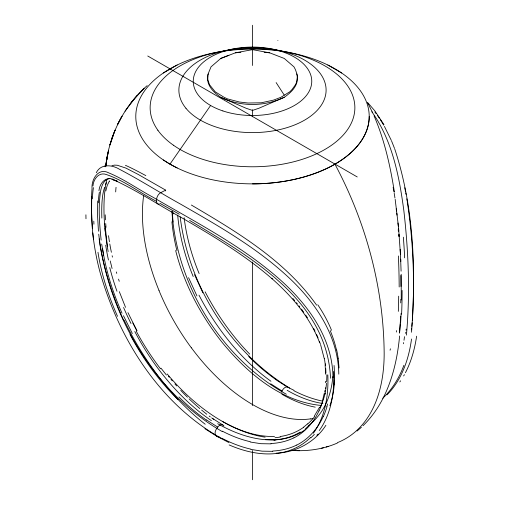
<?xml version="1.0" encoding="UTF-8"?>
<svg xmlns="http://www.w3.org/2000/svg" width="505" height="505" viewBox="0 0 505 505"><rect width="100%" height="100%" fill="white"/><g stroke="black" fill="none" stroke-linecap="round" stroke-linejoin="round"><path stroke-width="0.76" d="M159.113 204.096A5.385 3.112 -60 0 1 156.626 201.394L156.645 199.33A5.385 3.112 -60 0 1 160.672 192.695L165.665 190.151L165.627 190.922M401.26 299.964L401.172 274.259M400.831 299.402L400.736 302.912M91.727 196.603L91.582 212.226L92.44 228.254M97.699 200.977L97.566 215.951L98.456 231.221M400.73 316.237L399.581 332.997M325.504 382.702L325.586 381.319M207.82 75.965C206.179 85.364 213.729 92.459 220.754 97.288L246.143 108.272L252.5 110.425L258.857 108.272L284.239 97.288C291.278 92.453 298.834 85.345 297.174 75.933M400.301 323.85L399.512 332.947M412.339 320.347C414.921 280.824 413.185 240.986 407.283 201.817M412.143 322.764L411.815 326.35M406.424 335.112C410.199 293.639 408.545 251.749 403.817 210.415C399.221 176.15 392.347 140.504 371.863 111.813M399.606 336.002C396.577 368.435 387 402.422 363.007 425.734M411.417 329.885L411.625 328.124M411.531 332.246C416.082 271.09 414.119 207.77 394.777 149.076M105.665 166.77C108.941 135.801 123.573 106.075 147.207 85.61M105.678 166.391L107.199 156.746L105.627 166.682M325.473 387.695L325.321 388.616M105.804 190.978L107.18 185.581L109.112 181.623M324.178 393.584L322.398 401.286M324.98 390.434L324.646 392.05M92.971 185.935C93.381 179.155 98.999 171.624 106.504 174.585C124.495 180.733 139.828 192.752 156.626 201.394M98.955 190.656C99.567 184.211 104.579 176.87 111.914 178.934M105.987 182.791C102.174 205.503 104.213 228.923 108.152 251.534M207.984 75.296L208.306 73.957M326.83 406.639L327.543 403.994M105.797 184.653L106.618 181.977M106.372 181.383L106.801 180.083M403.899 365.285C399.354 377.614 392.379 389.191 382.777 398.249M293.967 390.308L287.244 386.981A5.385 3.112 -60 0 0 282.017 390.996L281.43 392.233M319.52 407.257L314.205 416.284M318.952 410.836C313.851 422.275 305.127 432.211 293.891 437.904M323.143 416.669C317.727 428.669 308.549 439.104 296.732 445.088M96.291 172.735C100.729 163.481 112.23 164.725 119.534 169.301C140.466 180.241 160.394 192.986 181.068 204.411C217.2 225.148 253.781 245.986 284.883 274.013C313.599 299.591 338.249 334.417 338.805 374.154M163.317 159.952L169.97 164.131L210.598 105.488M109.213 181.465L109.661 180.878M125.063 111.176L134.5 98.677L144.114 88.425M325.895 425.286C315.158 442.026 296.012 452.537 276.191 453.168M223.961 426.012L222.976 425.077A5.385 3.112 -60 0 0 217.756 427.104L216.708 428.537A5.385 3.112 -60 0 0 215.818 435.291L216.891 436.314L228.916 442.563M130.763 103.146L137.139 95.552M314.375 434.395L310.865 437.86M308.505 425.86L305.216 429.042M316.824 435.297L318.169 434.016M307.545 423.859L303.675 427.135M357.041 431.049L361.422 427.28M220.754 58.441L211.014 66.862L207.82 74.696L207.826 79.777L209.55 84.758L215.187 91.784L223.999 97.244L227.54 98.911L239.446 102.016L248.075 103.014L261.23 102.793L273.641 100.085L280.957 97.263L289.838 91.759L292.098 89.423L295.463 84.733L296.53 82.416L297.388 76.754L297.174 74.664L295.45 69.684L293.96 66.837L284.239 58.441L269.702 52.829L252.519 49.642L235.343 52.823L220.754 58.441L228.872 55.297M168.96 69.816L170.134 68.933M163.317 73.01L177.205 64.993M300.267 432.027C292.3 436.901 283.078 439.476 273.786 439.943L275.459 439.817L265.295 439.558M337.466 442.992C322.903 449.393 306.718 451.59 290.918 450.372M284.239 97.288C264.405 106.864 240.595 106.864 220.754 97.288M111.971 165.678L114.389 165.122L117.242 165.236L125.934 168.108L138.118 174.389L165.665 190.151M104.686 166.17L105.539 165.893M321.281 448.326L323.389 447.758M326.173 447.001L328.433 446.395M109.907 178.511C103.765 179.199 101.499 186.023 100.59 191.231C98.103 207.416 99.46 223.898 101.151 240.109M280.351 437.084L275.004 437.728M240.917 52.261L235.343 52.823M271.078 443.863L260.845 443.687L250.215 442.026M272.795 451.344L262.07 451.161L250.928 449.425M292.849 450.498L295.305 450.574M296.959 450.611L299.661 450.694M320.404 405.389C280.029 401.191 247.109 372.728 222.257 342.535C200.744 315.461 184.148 284.151 175.658 250.543M269.702 52.829L264.128 52.267M112.527 179.048L113.158 179.18M111.826 179.338L117.703 181.434L112.672 179.395C136.546 190.177 158.418 204.91 181.333 217.535C212.921 235.942 244.565 254.785 272.22 278.88L271.791 278.489C291.833 296.189 309.956 317.178 319.551 342.466M327.789 64.993L341.683 73.01M177.205 167.969L169.97 164.131M286.335 394.228C221.045 357.818 176.807 285.426 171.902 211.128M222.37 431.642C152.819 391.817 107.918 312.936 98.721 234.2M221.752 438.548C159.725 404.032 119.148 339.341 100.059 272.346C92.743 245.127 89.997 216.607 92.036 188.51C91.298 179.225 98.412 167.363 108.689 172.849C124.268 179.225 138.048 189.249 152.845 197.139C193.933 221.19 236.731 243.195 273.394 273.95C304.452 299.743 332.65 335.484 332.984 377.595M147.75 56.005L357.25 176.958M189.634 220.42C249.041 256.174 327.398 299.932 330.504 378.226M191.363 205.03C237.388 232.142 285.262 260.681 316.629 305.165M222.976 425.077L211.614 417.862M217.756 427.104L206.482 419.945M287.244 386.981L275.995 379.81M282.017 390.996L270.674 383.762M204.891 428.695L216.891 436.314A5.385 3.112 -60 0 0 219.094 436.661M368.012 102.976L374.748 110.753L383.97 124.672M292.906 298.505L294.686 300.589M296.435 302.684L297.3 303.739M166.423 375.038L160.994 368.177M298.985 305.86L299.812 306.926M374.88 111.996L376.111 113.638M301.428 309.066L302.615 310.67M303.006 311.206L303.764 312.292M377.349 115.285L379.312 118.113M305.708 315.114L307.438 317.733M276.128 82.574L284.239 95.098M380.448 119.849L383.724 125.177M384.419 126.395L391.318 140.396M136.924 330.863L132.821 322.985M132.335 333.515L123.441 315.682M136.899 330.655L127.954 312.639M367.432 102.351L372.393 112.268M334.859 164.037C365.955 222.03 383.661 287.541 384.166 353.443A186.206 107.508 60 0 1 337.586 442.576M313.605 328.395L314.975 331.091M202.852 292.799L194.52 274.644M196.95 295.981L188.561 277.643M316.572 334.48L318.043 337.883M125.537 307.356L119.319 291.663M374.06 115.885C384.564 140.137 390.327 166.12 394.405 192.14M391.609 141.059L394.519 148.401M319.394 341.304L320.372 344.044M320.612 344.732L324.191 358.455M112.078 268.496L110.229 260.965M296.681 73.932L297.009 75.27M103.594 255.277L101.675 244.048M404.776 187.753L405.483 191.427M393.149 187.305L393.976 191.963M405.761 192.904L406.026 194.381M394.197 193.301L394.96 198.004M406.796 198.831L407.169 201.066M107.382 246.358L105.16 226.07M395.169 199.355L398.559 227.471L400.585 256.691M396.204 208.811L396.494 210.976M338.192 358.228L339.051 367.943M396.785 213.142L397.031 215.105M93.507 239.629L92.769 232.919M180.159 216.771C188.636 285.483 229.39 350.615 288.286 387.215A5.385 3.112 -60 0 1 289.498 388.105M397.953 222.989L398.293 226.291M325.346 363.846L325.498 365.399M398.489 228.279L398.742 230.924M325.132 364.989L325.693 374.255M105.242 231.404L104.939 228.134M398.23 229.605L398.369 231.113M399.038 234.244L399.209 236.239M398.716 234.888L398.843 236.397M104.56 223.343L104.68 224.921M173.392 212.952L173.442 213.836M325.738 368.486L325.927 373.069M400.566 257.184L401.09 271.172M400.863 275.477L400.976 286.493M252.5 25.25L252.5 65.492M252.5 109.68L252.5 116.781M252.5 261.969L252.5 405.578M252.5 450.555L252.5 479.75M173.385 145.175A101.631 58.675 0 0 0 187.57 153.362A102.723 59.306 0 0 0 208.742 161.101A101.486 58.593 0 0 0 218.015 163.323A102.363 59.098 0 0 0 353.992 115.399A102.363 59.098 0 0 0 244.136 48.783A102.363 59.098 0 0 0 154.549 124.842A101.499 58.599 0 0 0 157.939 130.303M173.297 145.118A102.723 59.306 0 0 1 157.85 130.246M185.941 108.266A73.73 42.572 0 0 0 224.321 129.368A73.61 42.496 0 0 0 325.618 94.953A73.61 42.496 0 0 0 240.5 48.171A73.61 42.496 0 0 0 185.947 108.266M369.212 116.485A116.718 67.386 0 0 1 194.141 174.837A116.718 67.386 0 0 1 194.141 58.125A116.718 67.386 0 0 1 369.212 116.485A116.718 67.386 0 0 1 252.5 183.87M312.879 418.563A156.727 90.49 60 0 1 310.6 418.935M310.575 418.872A155.344 89.688 60 0 1 191.395 347.806M191.37 347.838A156.727 90.49 60 0 1 158.999 290.533M159.037 290.533A155.344 89.688 60 0 1 143.672 195.555M325.195 393.275A155.925 90.559 49.6 0 1 319.949 407.636M314.558 416.675A154.379 87.958 52.8 0 1 307.652 423.992M303.726 427.205A157.162 88.861 56.7 0 1 280.098 436.541M274.505 436.459A155.395 87.996 58 0 1 167.161 373.952M160.502 368.789A157.162 86.753 59 0 1 136.224 331.147M130.984 323.49A154.372 79.43 59.3 0 1 123.58 307.482M116.971 291.265A155.982 73.478 60.1 0 1 109.755 267.555M108.468 260.024A155.3 67.493 61.5 0 1 105.715 245.228M101.859 218.091A148.956 26.5 75.8 0 1 104.686 187.267M115.695 191.913A186.408 37.97 66.1 0 1 116.055 187.311M176.908 250.594A156.449 105.564 59.4 0 1 171.927 221.809M173.07 222.061A154.366 106.997 58.1 0 1 172.394 211.494M403.35 237.18A166.719 48.979 86.4 0 1 404.638 257.834M398.679 296.176A139.759 27.857 86.8 0 1 398.325 311.37M396.507 330.598A165.078 88.987 70.8 0 1 396.374 332.056M277.819 40.495A115.443 8.856 -63.9 0 1 277.946 40.545M315.227 407.144A159.713 93.576 63.9 0 1 281.96 394.26M404.486 336.677A164.125 94.946 66.1 0 1 404.006 340.25M403.647 342.592A164.125 94.946 66.1 0 1 403.451 343.753M401.103 313.352A151.399 34.946 85.9 0 1 400.623 322.682M402.106 290.425A155.729 35.306 86 0 1 401.601 314.293M398.382 255.972A165.507 35.041 86.3 0 1 399.177 286.998M411.531 339.019A168.493 97.635 65.4 0 1 387 394.847M416.606 336.197A169.251 98.096 65.5 0 1 405.42 372.728M404.372 374.678A169.251 98.096 65.5 0 1 403.653 375.947M400.616 380.802A169.251 98.096 65.5 0 1 399.821 381.957M322.891 403.514A158.835 93.116 64 0 1 287.181 390.321M406.184 329.146A166.442 86.803 72.6 0 1 406.064 330.207M405.805 332.315A166.442 86.803 72.6 0 1 405.673 333.363M321.969 401.002A161.341 93.76 60.3 0 1 293.986 390.775M400.187 249.3A163.159 43.664 85.6 0 1 400.497 254.627M400.724 259.179A163.159 43.664 85.6 0 1 400.825 261.451M390.428 348.81A157.017 81.046 73.8 0 1 390.062 350.205M276.014 379.646A159.99 92.724 60.3 0 1 248.681 356.492M249.685 354.087A159.201 92.756 60.4 0 1 205.144 291.827M199.128 273.54A158.879 104.106 60.4 0 1 184.129 217.693M270.958 381.262A160.123 92.794 60.3 0 1 198.976 295.128M193.2 276.557A159.201 104.03 60.4 0 1 177.678 215.155M125.461 165.343A121.408 4.703 31.1 0 1 145.838 175.62M106.006 227.364A154.473 20.49 79.4 0 1 105.728 223.564M105.488 219.858A154.473 20.49 79.4 0 1 105.21 214.827M119.237 281.291A164.112 73.604 61.5 0 1 118.536 279.132M116.762 273.394A164.112 73.604 61.5 0 1 116.339 271.961M112.457 257.127A164.112 73.604 61.5 0 1 112.135 255.738M111.384 252.273A164.112 73.604 61.5 0 1 109.8 243.984M109.427 241.743A164.112 73.604 61.5 0 1 108.543 235.677M176.681 385.934A164.977 91.588 59.2 0 1 174.913 383.926M172.281 380.871A164.977 91.588 59.2 0 1 170.98 379.324M169.257 377.241A164.977 91.588 59.2 0 1 168.399 376.187M213.823 419.447A166.17 94.858 59.6 0 1 212.649 418.613M210.307 416.903A166.17 94.858 59.6 0 1 209.139 416.025M206.81 414.245A166.17 94.858 59.6 0 1 201.596 410.047M199.866 408.602A166.17 94.858 59.6 0 1 189.091 398.83M187.424 397.195A166.17 94.858 59.6 0 1 180.733 390.34M265.112 437.166A159.713 90.559 56.2 0 1 222.913 421.694M334.083 365.481A164.125 93.848 53.9 0 1 333.994 385.037M336.671 350.041A151.399 113.316 20.2 0 1 338.129 358.222M330.156 330.504A155.729 116.756 19.8 0 1 336.475 350.041M317.784 304.786A165.507 124.994 18.6 0 1 331.533 330.32M159.959 203.357A135.132 1.307 29.6 0 1 179.319 214.227M123.807 320.7A168.765 74.304 62.2 0 1 99.794 243.631M205.213 424.25A170.185 89.372 59.5 0 1 124.211 320.309M333.622 371.453A168.493 96.341 54.6 0 1 319.242 430.55M310.613 437.494A170.229 97.762 59.8 0 1 229.163 444.937M327.814 374.868A169.251 96.733 54.5 0 1 313.34 433.233M305.5 429.458A158.835 89.997 56.1 0 1 217.687 423.695M93.936 224.176A136.678 27.137 74.9 0 1 93.804 221.177M98.33 202.84A154.36 24.928 76.6 0 1 99.384 192.077M85.989 218.753A143.578 31.72 74.3 0 1 85.913 214.814M92.415 198.812A158.393 23.83 77.6 0 1 93.438 187.607M334.55 380.259A166.442 101.732 46.4 0 1 329.898 405.673M326.969 406.746A164.371 95.502 51.1 0 1 323.244 416.764M296.7 445.038A168.998 96.019 58.1 0 1 272.668 451.034M250.865 449.147A168.872 96.916 59.7 0 1 221.739 438.182M324.355 358.468A136.23 99.277 23.7 0 1 325.277 365.008M326.855 374.773A147.447 90.61 44.8 0 1 326.615 381.843M326.47 383.257A166.221 98.191 48.4 0 1 324.967 394.115M322.55 401.399A156.411 90.666 50.3 0 1 319.059 410.931M293.853 437.841A161.209 91.329 57.7 0 1 270.939 443.523M250.133 441.667A161.341 92.535 59.7 0 1 222.351 431.169M332.814 376.616A157.017 96.095 45 0 1 308.366 425.709M206.469 420.109A159.99 92.017 59.7 0 1 178.947 396.993M177.975 399.651A159.201 91.07 59.6 0 1 130.006 334.474M117.526 316.319A158.879 78.452 59.7 0 1 97.97 252.266M99.662 242.873A154.467 75.611 57.9 0 1 99.188 238.89M211.412 420.64A160.123 92.106 59.7 0 1 134.791 331.526M122.027 313.245A159.201 78.944 59.7 0 1 102.559 248.504M107.773 154.328L106.574 160.54L108.518 150.528L107.773 154.328M113 135.567L109.957 144.91L113 135.567M113.682 133.724L111.687 139.235L115.089 130.069L113.682 133.724M119.287 121.225L117.457 124.741L122.027 116.106L119.287 121.225M222.869 110.923A59.255 34.214 0 0 0 311.755 81.299A59.255 34.214 0 0 0 222.869 51.668A59.255 34.214 0 0 0 222.869 110.923"/></g></svg>
